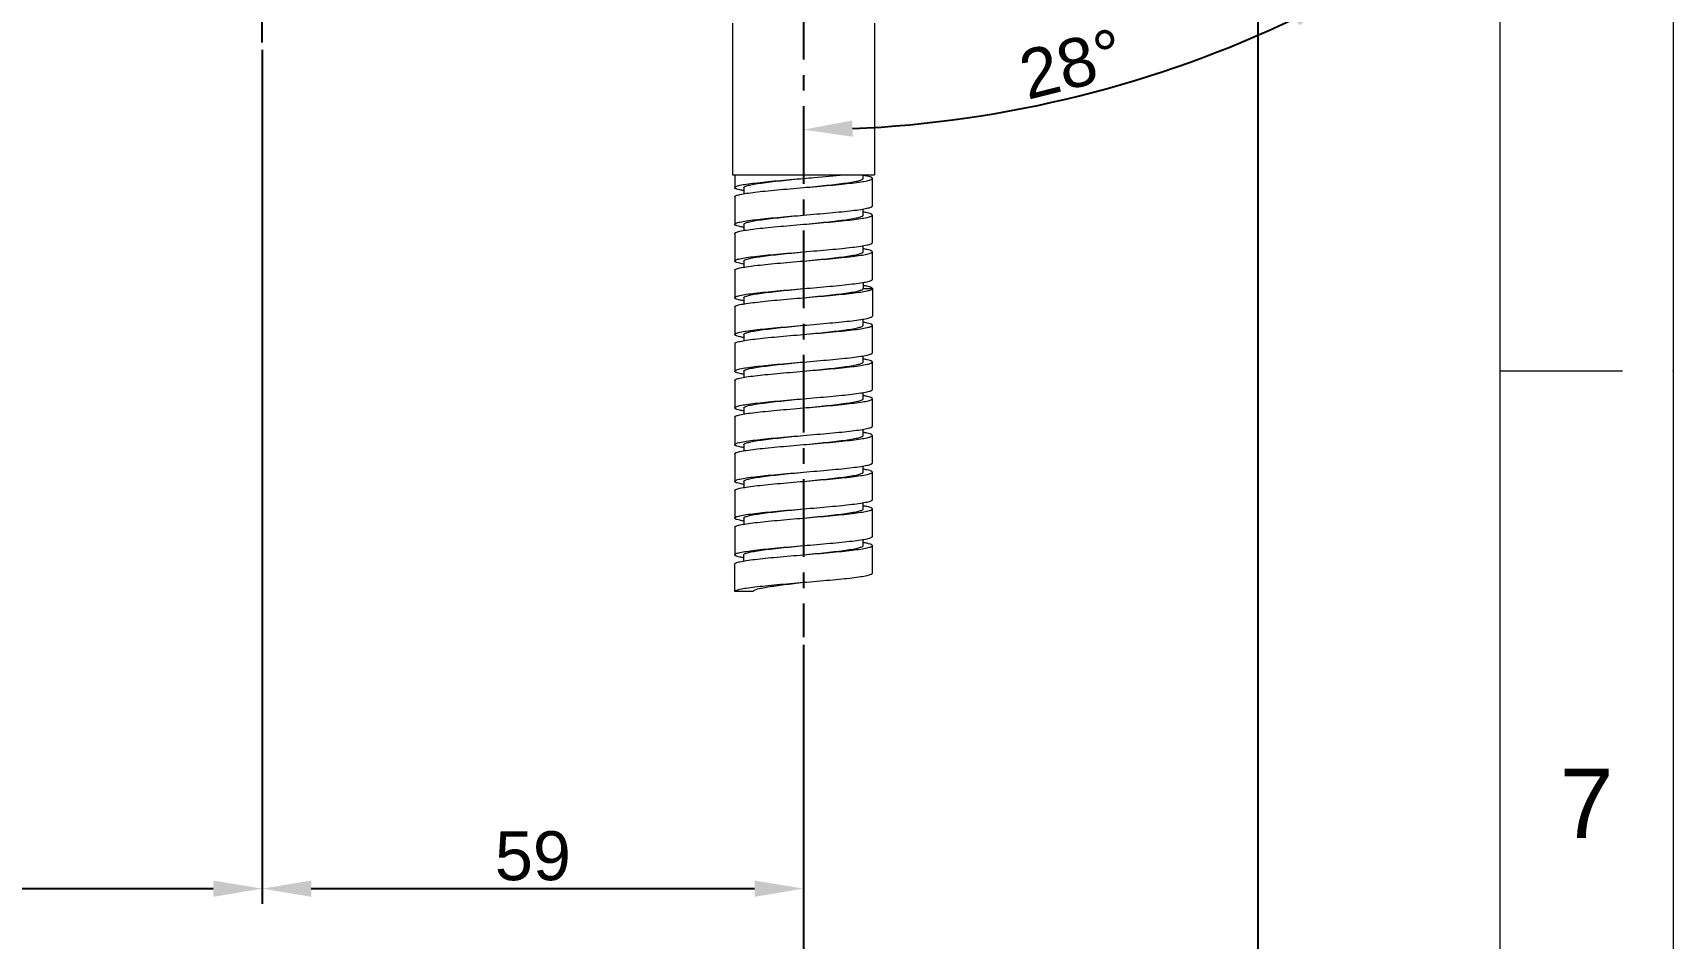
# Model space of a CAD drawing. Header units: millimetres. Extents: x 789 to 1209, y -1278 to -684.
# Drawn here: x 1075.1 to 1209.1, y -1168.6 to -1094.6 of the extents above; entities that cross this region are included whole.
import ezdxf

# ---------------------------------------------------------------- set-up
doc = ezdxf.new("R2010")
doc.units = ezdxf.units.MM
doc.header["$LTSCALE"] = 0.1
doc.linetypes.add('CENTERX2', pattern=[101.6, 63.5, -12.7, 12.7, -12.7])
doc.layers.get('0').update_dxf_attribs({"lineweight": 13})
doc.layers.add('CENTER', color=1, linetype='CENTERX2')
doc.layers.add('DIM', color=3, linetype='Continuous', lineweight=9)
doc.styles.get("Standard").update_dxf_attribs({"font": 'arial.ttf'})
doc.dimstyles.new('ISO-25', dxfattribs={"dimtxt": 2.5, "dimasz": 2.5, "dimexe": 1.25, "dimexo": 0.625, "dimtad": 1, "dimlfac": 1.333333, "dimtxsty": 'Standard', "dimcen": 2.5, "dimadec": 0, "dimazin": 0, "dimtfac": 1, "dimtmove": 0, "dimatfit": 3, "dimfxl": 0, "dimarcsym": 0})

# ---------------------------------------------------------------- blocks, each defined once
blk = doc.blocks.new('*D11')
at = {"layer": 'Defpoints', "color": 0}
for p in [(1093.84, -1095.4), (1041.87, -1155.19), (1093.84, -1164.54)]:
    blk.add_point(p, dxfattribs=at)
at = {"layer": 'DIM', "color": 0, "linetype": 'ByBlock', "lineweight": -2}
for p, q in [((1093.84, -1096.02), (1093.84, -1165.79)), ((1041.87, -1155.82), (1041.87, -1165.79)), ((1045.87, -1164.54), (1089.84, -1164.54))]:
    blk.add_line(p, q, dxfattribs=at)
at = {"layer": 'DIM', "color": 0}
for points in [[(1045.87, -1163.88), (1045.87, -1165.21), (1041.87, -1164.54)], [(1089.84, -1163.88), (1089.84, -1165.21), (1093.84, -1164.54)]]:
    blk.add_solid(points, dxfattribs=at)
at = {"layer": 'DIM', "color": 0, "insert": (1067.85, -1161.51), "char_height": 4, "attachment_point": 5}
blk.add_mtext('69,3', dxfattribs=at)
blk = doc.blocks.new('*D12')
at = {"layer": 'Defpoints', "color": 0}
for p in [(1093.84, -1095.4), (1138.08, -1144), (1138.08, -1164.54)]:
    blk.add_point(p, dxfattribs=at)
at = {"layer": 'DIM', "color": 0, "linetype": 'ByBlock', "lineweight": -2}
for p, q in [((1093.84, -1096.02), (1093.84, -1165.79)), ((1138.08, -1144.62), (1138.08, -1165.79)), ((1097.84, -1164.54), (1134.08, -1164.54))]:
    blk.add_line(p, q, dxfattribs=at)
at = {"layer": 'DIM', "color": 0}
for points in [[(1097.84, -1163.88), (1097.84, -1165.21), (1093.84, -1164.54)], [(1134.08, -1163.88), (1134.08, -1165.21), (1138.08, -1164.54)]]:
    blk.add_solid(points, dxfattribs=at)
at = {"layer": 'DIM', "color": 0, "insert": (1115.96, -1161.88), "char_height": 4, "attachment_point": 5}
blk.add_mtext('59', dxfattribs=at)
blk = doc.blocks.new('*D13')
at = {"layer": 'Defpoints', "color": 0}
for p in [(1175.2, -1079.11), (1041.87, -1155.19), (1175.2, -1188.36)]:
    blk.add_point(p, dxfattribs=at)
at = {"layer": 'DIM', "color": 0, "linetype": 'ByBlock', "lineweight": -2}
for p, q in [((1175.2, -1079.73), (1175.2, -1189.61)), ((1041.87, -1155.82), (1041.87, -1189.61)), ((1045.87, -1188.36), (1171.2, -1188.36))]:
    blk.add_line(p, q, dxfattribs=at)
at = {"layer": 'DIM', "color": 0}
for points in [[(1045.87, -1187.69), (1045.87, -1189.03), (1041.87, -1188.36)], [(1171.2, -1187.69), (1171.2, -1189.03), (1175.2, -1188.36)]]:
    blk.add_solid(points, dxfattribs=at)
at = {"layer": 'DIM', "color": 0, "insert": (1108.54, -1185.33), "char_height": 4, "attachment_point": 5}
blk.add_mtext('177,8', dxfattribs=at)
blk = doc.blocks.new('*D14')
at = {"layer": 'Defpoints', "color": 0}
for p in [(1138.08, -1039.65), (1170.68, -1070.61), (1178.63, -1085.55), (1153.2, -1101.3), (1138.08, -1144)]:
    blk.add_point(p, dxfattribs=at)
at = {"layer": 'DIM', "color": 0, "linetype": 'ByBlock', "lineweight": -2}
blk.add_line((1178.92, -1086.1), (1182.44, -1092.71), dxfattribs=at)
blk.add_arc((1138.08, -1009.33), 93.2, 272.4593, 295.5584, dxfattribs=at)
at = {"layer": 'DIM', "color": 0}
for points in [[(1177.98, -1092.82), (1178.58, -1094.01), (1181.85, -1091.61)], [(1142.09, -1103.11), (1142.06, -1101.78), (1138.08, -1102.53)]]:
    blk.add_solid(points, dxfattribs=at)
at = {"layer": 'DIM', "color": 0, "insert": (1159.99, -1097.17), "char_height": 4, "attachment_point": 5, "rotation": 14.0089}
blk.add_mtext('28°', dxfattribs=at)

msp = doc.modelspace()

# ---------------------------------------------------------------- linework, layer by layer
for p, q in [((1195.008, -1263.637), (1195.008, -697.981)), ((1195.008, -1122.223), (1205.008, -1122.223))]:
    msp.add_line(p, q)
at = {"color": 7, "linetype": 'Continuous'}
for p, q in [((1132.263, -1093.839), (1132.263, -1106.214)), ((1143.888, -1093.839), (1143.888, -1106.214)), ((1132.263, -1106.214), (1143.888, -1106.214)), ((1132.451, -1106.214), (1132.451, -1107.264)), ((1133.201, -1107.264), (1133.201, -1107.766)), ((1138.075, -1106.214), (1138.075, -1106.514)), ((1142.95, -1106.514), (1142.95, -1106.214)), ((1143.7, -1108.764), (1143.7, -1106.514)), ((1132.451, -1108.014), (1132.451, -1110.264)), ((1142.95, -1109.514), (1142.95, -1109.01)), ((1143.7, -1111.764), (1143.7, -1109.514)), ((1132.451, -1111.014), (1132.451, -1113.264)), ((1133.201, -1110.264), (1133.201, -1110.765)), ((1142.95, -1112.514), (1142.95, -1112.01)), ((1143.7, -1114.764), (1143.7, -1112.514)), ((1132.451, -1114.014), (1132.451, -1116.264)), ((1133.201, -1113.264), (1133.201, -1113.766)), ((1142.95, -1115.01), (1142.95, -1115.514)), ((1133.201, -1116.264), (1133.201, -1116.767)), ((1142.95, -1115.514), (1143.7, -1115.514)), ((1143.7, -1115.514), (1143.7, -1117.764)), ((1132.451, -1117.014), (1132.451, -1119.264)), ((1142.95, -1118.514), (1142.95, -1118.011)), ((1133.201, -1119.264), (1133.201, -1119.768)), ((1143.7, -1120.764), (1143.7, -1118.514)), ((1132.451, -1120.014), (1132.451, -1122.264)), ((1142.95, -1121.514), (1142.95, -1121.013)), ((1143.7, -1123.764), (1143.7, -1121.514)), ((1132.451, -1123.014), (1132.451, -1125.264)), ((1133.201, -1122.264), (1133.201, -1122.768)), ((1142.95, -1124.514), (1142.95, -1124.012)), ((1143.7, -1126.764), (1143.7, -1124.514)), ((1132.451, -1126.014), (1132.451, -1128.264)), ((1133.201, -1125.264), (1133.201, -1125.768)), ((1142.95, -1127.514), (1142.95, -1127.011)), ((1133.201, -1128.264), (1133.201, -1128.767)), ((1143.7, -1129.764), (1143.7, -1127.514)), ((1132.451, -1129.014), (1132.451, -1131.264)), ((1142.95, -1130.514), (1142.95, -1130.01)), ((1133.2, -1131.264), (1133.2, -1131.766)), ((1143.7, -1132.764), (1143.7, -1130.514)), ((1132.45, -1132.014), (1132.45, -1134.264)), ((1142.95, -1133.514), (1142.95, -1133.01)), ((1143.7, -1135.764), (1143.7, -1133.514)), ((1132.451, -1135.014), (1132.451, -1137.264)), ((1133.201, -1134.264), (1133.201, -1134.765)), ((1142.95, -1136.514), (1142.95, -1136.01)), ((1143.7, -1138.764), (1143.7, -1136.514)), ((1132.45, -1140.264), (1132.45, -1138.014)), ((1133.2, -1137.767), (1133.2, -1137.264)), ((1133.95, -1140.264), (1132.45, -1140.264)), ((1133.954, -1140.264), (1133.954, -1140.263))]:
    msp.add_line(p, q, dxfattribs=at)
msp.add_lwpolyline([(789.15, -683.839), (1209.15, -683.839), (1209.15, -1277.779), (789.15, -1277.779)], close=True)
for points, knots in [([(1132.45, -1107.264), (1132.45, -1107.246), (1132.473, -1107.217), (1132.514, -1107.191), (1132.586, -1107.156), (1132.709, -1107.117), (1132.988, -1107.048), (1133.457, -1106.97), (1134.149, -1106.88), (1134.99, -1106.789), (1135.951, -1106.698), (1136.992, -1106.606), (1137.71, -1106.545), (1138.075, -1106.514)], [0, 0, 0, 0, 0.0094789, 0.0166997, 0.0259548, 0.0508722, 0.0844501, 0.1769639, 0.3005445, 0.450687, 0.6217275, 0.8071846, 1, 1, 1, 1]), ([(1133.183, -1107.51), (1133.077, -1107.492), (1132.893, -1107.457), (1132.684, -1107.406), (1132.56, -1107.36), (1132.494, -1107.328), (1132.45, -1107.29), (1132.45, -1107.264)], [0, 0, 0, 0, 0.408043, 0.709372, 0.8190726, 0.9022288, 1, 1, 1, 1]), ([(1132.451, -1108.014), (1132.451, -1107.996), (1132.473, -1107.967), (1132.514, -1107.941), (1132.585, -1107.907), (1132.708, -1107.867), (1132.987, -1107.799), (1133.456, -1107.72), (1134.147, -1107.63), (1134.989, -1107.539), (1135.95, -1107.448), (1136.992, -1107.356), (1137.71, -1107.295), (1138.075, -1107.264)], [0, 0, 0, 0, 0.0094759, 0.0166629, 0.0258653, 0.0506857, 0.0842656, 0.1767319, 0.3003091, 0.4504726, 0.6215757, 0.8071071, 1, 1, 1, 1]), ([(1133.201, -1107.264), (1133.201, -1107.247), (1133.229, -1107.204), (1133.305, -1107.163), (1133.423, -1107.117), (1133.584, -1107.072), (1133.788, -1107.026), (1134.14, -1106.96), (1134.671, -1106.88), (1135.4, -1106.789), (1136.233, -1106.698), (1137.136, -1106.606), (1137.758, -1106.545), (1138.075, -1106.514)], [0, 0, 0, 0, 0.0105291, 0.0274744, 0.0526662, 0.0864073, 0.1286028, 0.1789509, 0.3023523, 0.4521519, 0.6227633, 0.8077203, 1, 1, 1, 1]), ([(1138.075, -1106.514), (1138.369, -1106.489), (1139.471, -1106.395), (1140.574, -1106.299), (1141.382, -1106.214)], [0, 0, 0, 0, 0.2659851, 1, 1, 1, 1]), ([(1138.075, -1107.264), (1138.392, -1107.233), (1139.014, -1107.172), (1139.917, -1107.08), (1140.75, -1106.989), (1141.479, -1106.898), (1142.01, -1106.818), (1142.362, -1106.752), (1142.566, -1106.706), (1142.728, -1106.662), (1142.845, -1106.616), (1142.922, -1106.574), (1142.95, -1106.531), (1142.95, -1106.514)], [0, 0, 0, 0, 0.1922212, 0.3771358, 0.5477129, 0.6975003, 0.8209016, 0.8712656, 0.9134799, 0.9472529, 0.9724675, 0.9894518, 1, 1, 1, 1]), ([(1138.075, -1107.264), (1138.441, -1107.233), (1139.159, -1107.172), (1140.201, -1107.08), (1141.161, -1106.989), (1142.003, -1106.898), (1142.694, -1106.808), (1143.163, -1106.729), (1143.443, -1106.661), (1143.565, -1106.621), (1143.637, -1106.587), (1143.677, -1106.561), (1143.7, -1106.532), (1143.7, -1106.514)], [0, 0, 0, 0, 0.1928424, 0.3783151, 0.5493981, 0.6995292, 0.8231311, 0.9156054, 0.9492031, 0.9740885, 0.9833156, 0.9905186, 1, 1, 1, 1]), ([(1143.7, -1106.514), (1143.7, -1106.488), (1143.656, -1106.45), (1143.589, -1106.418), (1143.465, -1106.372), (1143.255, -1106.32), (1143.07, -1106.285), (1142.963, -1106.267)], [0, 0, 0, 0, 0.0976171, 0.1809562, 0.2908357, 0.5920359, 1, 1, 1, 1]), ([(1132.45, -1110.264), (1132.45, -1110.246), (1132.473, -1110.217), (1132.514, -1110.191), (1132.585, -1110.157), (1132.707, -1110.117), (1132.987, -1110.049), (1133.456, -1109.97), (1134.147, -1109.88), (1134.989, -1109.789), (1135.95, -1109.698), (1136.992, -1109.606), (1137.71, -1109.545), (1138.075, -1109.514)], [0, 0, 0, 0, 0.0094757, 0.0166627, 0.025865, 0.0506853, 0.0842652, 0.1767315, 0.3003087, 0.4504722, 0.6215754, 0.807107, 1, 1, 1, 1]), ([(1133.201, -1110.264), (1133.201, -1110.246), (1133.229, -1110.204), (1133.306, -1110.162), (1133.424, -1110.116), (1133.585, -1110.071), (1133.79, -1110.025), (1134.142, -1109.959), (1134.672, -1109.88), (1135.402, -1109.789), (1136.234, -1109.698), (1137.137, -1109.606), (1137.759, -1109.545), (1138.075, -1109.514)], [0, 0, 0, 0, 0.0105607, 0.0275664, 0.0528066, 0.0865906, 0.128814, 0.1791883, 0.3025963, 0.4523724, 0.6229296, 0.807811, 1, 1, 1, 1]), ([(1138.075, -1109.514), (1138.441, -1109.483), (1139.159, -1109.422), (1140.201, -1109.33), (1141.161, -1109.239), (1142.003, -1109.148), (1142.694, -1109.058), (1143.163, -1108.979), (1143.443, -1108.911), (1143.565, -1108.871), (1143.637, -1108.837), (1143.677, -1108.811), (1143.7, -1108.782), (1143.7, -1108.764)], [0, 0, 0, 0, 0.1928426, 0.3783153, 0.5493984, 0.6995296, 0.8231315, 0.9156058, 0.9492035, 0.9740888, 0.9833159, 0.9905188, 1, 1, 1, 1]), ([(1138.075, -1110.264), (1138.392, -1110.233), (1139.014, -1110.172), (1139.917, -1110.08), (1140.75, -1109.989), (1141.479, -1109.898), (1142.01, -1109.818), (1142.362, -1109.752), (1142.566, -1109.706), (1142.728, -1109.662), (1142.845, -1109.616), (1142.922, -1109.574), (1142.95, -1109.532), (1142.95, -1109.514)], [0, 0, 0, 0, 0.19221, 0.3771119, 0.5476796, 0.6974637, 0.820868, 0.8712398, 0.9134557, 0.947232, 0.972454, 0.9894484, 1, 1, 1, 1]), ([(1138.075, -1110.264), (1138.441, -1110.233), (1139.159, -1110.172), (1140.2, -1110.08), (1141.161, -1109.989), (1142.003, -1109.898), (1142.694, -1109.808), (1143.163, -1109.729), (1143.442, -1109.661), (1143.565, -1109.621), (1143.637, -1109.587), (1143.677, -1109.561), (1143.7, -1109.532), (1143.7, -1109.514)], [0, 0, 0, 0, 0.1928128, 0.3783059, 0.549334, 0.6995163, 0.8230592, 0.9156002, 0.9491551, 0.9740386, 0.9832864, 0.9905108, 1, 1, 1, 1]), ([(1143.7, -1109.514), (1143.7, -1109.488), (1143.655, -1109.45), (1143.588, -1109.417), (1143.463, -1109.371), (1143.251, -1109.319), (1143.064, -1109.284), (1142.956, -1109.266)], [0, 0, 0, 0, 0.0975635, 0.1808057, 0.2905381, 0.5917251, 1, 1, 1, 1]), ([(1133.18, -1110.51), (1133.074, -1110.492), (1132.891, -1110.457), (1132.684, -1110.405), (1132.56, -1110.36), (1132.495, -1110.328), (1132.45, -1110.29), (1132.45, -1110.264)], [0, 0, 0, 0, 0.4076125, 0.7083823, 0.8183438, 0.9019134, 1, 1, 1, 1]), ([(1132.451, -1111.014), (1132.451, -1110.996), (1132.474, -1110.967), (1132.515, -1110.941), (1132.586, -1110.906), (1132.709, -1110.867), (1132.988, -1110.798), (1133.457, -1110.72), (1134.149, -1110.63), (1134.991, -1110.539), (1135.951, -1110.448), (1136.992, -1110.356), (1137.71, -1110.295), (1138.075, -1110.264)], [0, 0, 0, 0, 0.0094964, 0.0167114, 0.0259581, 0.0508688, 0.0844651, 0.1769731, 0.3005614, 0.4507004, 0.6217442, 0.8071953, 1, 1, 1, 1]), ([(1132.45, -1113.264), (1132.451, -1113.246), (1132.474, -1113.217), (1132.514, -1113.191), (1132.586, -1113.156), (1132.709, -1113.117), (1132.988, -1113.048), (1133.457, -1112.97), (1134.149, -1112.88), (1134.991, -1112.789), (1135.951, -1112.698), (1136.992, -1112.606), (1137.71, -1112.545), (1138.075, -1112.514)], [0, 0, 0, 0, 0.0094962, 0.0167111, 0.0259578, 0.0508684, 0.0844647, 0.1769727, 0.300561, 0.4507, 0.621744, 0.8071951, 1, 1, 1, 1]), ([(1133.201, -1113.264), (1133.201, -1113.247), (1133.229, -1113.204), (1133.305, -1113.162), (1133.423, -1113.116), (1133.585, -1113.072), (1133.789, -1113.025), (1134.141, -1112.96), (1134.671, -1112.88), (1135.401, -1112.789), (1136.233, -1112.698), (1137.136, -1112.606), (1137.758, -1112.545), (1138.075, -1112.514)], [0, 0, 0, 0, 0.0105403, 0.0275088, 0.0527033, 0.0864657, 0.1286737, 0.1790342, 0.302432, 0.4522245, 0.6228125, 0.8077499, 1, 1, 1, 1]), ([(1138.075, -1112.514), (1138.441, -1112.483), (1139.159, -1112.422), (1140.201, -1112.33), (1141.161, -1112.239), (1142.003, -1112.148), (1142.694, -1112.058), (1143.163, -1111.979), (1143.443, -1111.911), (1143.565, -1111.871), (1143.637, -1111.837), (1143.677, -1111.811), (1143.701, -1111.782), (1143.701, -1111.764)], [0, 0, 0, 0, 0.1928129, 0.3783061, 0.5493343, 0.6995167, 0.8230597, 0.9156006, 0.9491555, 0.9740389, 0.9832867, 0.990511, 1, 1, 1, 1]), ([(1138.075, -1113.264), (1138.393, -1113.233), (1139.015, -1113.172), (1139.918, -1113.08), (1140.75, -1112.989), (1141.48, -1112.898), (1142.011, -1112.818), (1142.362, -1112.752), (1142.567, -1112.706), (1142.728, -1112.661), (1142.846, -1112.615), (1142.922, -1112.574), (1142.95, -1112.531), (1142.95, -1112.514)], [0, 0, 0, 0, 0.1922686, 0.3772137, 0.5478155, 0.6976111, 0.8210132, 0.8713707, 0.9135679, 0.9473149, 0.9725107, 0.9894682, 1, 1, 1, 1]), ([(1138.075, -1113.264), (1138.441, -1113.233), (1139.159, -1113.172), (1140.201, -1113.08), (1141.162, -1112.989), (1142.004, -1112.898), (1142.695, -1112.808), (1143.164, -1112.729), (1143.443, -1112.661), (1143.566, -1112.621), (1143.637, -1112.587), (1143.678, -1112.561), (1143.7, -1112.532), (1143.7, -1112.514)], [0, 0, 0, 0, 0.1928878, 0.3784047, 0.5495101, 0.6996539, 0.8232641, 0.9156967, 0.9492837, 0.9741598, 0.9833632, 0.9905385, 1, 1, 1, 1]), ([(1143.7, -1112.514), (1143.7, -1112.488), (1143.655, -1112.449), (1143.587, -1112.417), (1143.461, -1112.37), (1143.247, -1112.318), (1143.059, -1112.283), (1142.951, -1112.265)], [0, 0, 0, 0, 0.0972306, 0.1806337, 0.2907827, 0.5921994, 1, 1, 1, 1]), ([(1133.181, -1113.51), (1133.075, -1113.492), (1132.892, -1113.457), (1132.683, -1113.405), (1132.56, -1113.36), (1132.494, -1113.327), (1132.45, -1113.289), (1132.45, -1113.264)], [0, 0, 0, 0, 0.4080794, 0.7091149, 0.8189385, 0.90222, 1, 1, 1, 1]), ([(1132.451, -1114.014), (1132.451, -1113.996), (1132.473, -1113.967), (1132.514, -1113.941), (1132.585, -1113.906), (1132.708, -1113.867), (1132.987, -1113.799), (1133.456, -1113.72), (1134.148, -1113.63), (1134.99, -1113.539), (1135.95, -1113.448), (1136.992, -1113.356), (1137.71, -1113.295), (1138.075, -1113.264)], [0, 0, 0, 0, 0.0094609, 0.0166447, 0.0258662, 0.0507589, 0.0843394, 0.1767918, 0.3003906, 0.4505357, 0.6216226, 0.8071311, 1, 1, 1, 1]), ([(1138.075, -1115.514), (1138.441, -1115.483), (1139.159, -1115.422), (1140.201, -1115.33), (1141.162, -1115.239), (1142.004, -1115.148), (1142.695, -1115.058), (1143.164, -1114.979), (1143.443, -1114.911), (1143.566, -1114.871), (1143.637, -1114.837), (1143.678, -1114.811), (1143.7, -1114.782), (1143.7, -1114.764)], [0, 0, 0, 0, 0.1928879, 0.3784049, 0.5495104, 0.6996543, 0.8232646, 0.9156971, 0.9492841, 0.9741601, 0.9833634, 0.9905387, 1, 1, 1, 1]), ([(1143.7, -1115.514), (1143.7, -1115.488), (1143.656, -1115.45), (1143.589, -1115.418), (1143.465, -1115.372), (1143.255, -1115.32), (1143.07, -1115.285), (1142.963, -1115.267)], [0, 0, 0, 0, 0.0977499, 0.1810318, 0.2908764, 0.5919533, 1, 1, 1, 1]), ([(1132.451, -1116.264), (1132.451, -1116.246), (1132.473, -1116.217), (1132.514, -1116.191), (1132.585, -1116.156), (1132.708, -1116.117), (1132.987, -1116.049), (1133.456, -1115.97), (1134.148, -1115.88), (1134.99, -1115.789), (1135.95, -1115.698), (1136.992, -1115.606), (1137.71, -1115.545), (1138.075, -1115.514)], [0, 0, 0, 0, 0.0094607, 0.0166444, 0.0258659, 0.0507585, 0.084339, 0.1767914, 0.3003902, 0.4505353, 0.6216224, 0.807131, 1, 1, 1, 1]), ([(1133.185, -1116.511), (1133.079, -1116.492), (1132.895, -1116.457), (1132.685, -1116.406), (1132.561, -1116.36), (1132.495, -1116.328), (1132.451, -1116.29), (1132.451, -1116.264)], [0, 0, 0, 0, 0.4076225, 0.7089872, 0.8190078, 0.9022989, 1, 1, 1, 1]), ([(1132.451, -1117.014), (1132.451, -1116.996), (1132.474, -1116.967), (1132.514, -1116.941), (1132.586, -1116.906), (1132.708, -1116.867), (1132.988, -1116.799), (1133.457, -1116.72), (1134.148, -1116.63), (1134.99, -1116.539), (1135.95, -1116.448), (1136.992, -1116.356), (1137.71, -1116.295), (1138.075, -1116.264)], [0, 0, 0, 0, 0.0094763, 0.0166675, 0.0258916, 0.0508076, 0.0844142, 0.176864, 0.3004881, 0.4506029, 0.621687, 0.8071515, 1, 1, 1, 1]), ([(1133.201, -1116.264), (1133.201, -1116.246), (1133.229, -1116.204), (1133.306, -1116.162), (1133.423, -1116.116), (1133.585, -1116.071), (1133.789, -1116.025), (1134.141, -1115.959), (1134.672, -1115.88), (1135.401, -1115.789), (1136.234, -1115.698), (1137.136, -1115.606), (1137.758, -1115.545), (1138.075, -1115.514)], [0, 0, 0, 0, 0.0105474, 0.0275418, 0.0527631, 0.0865316, 0.1287443, 0.1791162, 0.3025169, 0.4523021, 0.6228721, 0.8077801, 1, 1, 1, 1]), ([(1138.075, -1116.264), (1138.392, -1116.233), (1139.014, -1116.172), (1139.918, -1116.08), (1140.75, -1115.989), (1141.48, -1115.898), (1142.01, -1115.818), (1142.362, -1115.752), (1142.566, -1115.706), (1142.728, -1115.661), (1142.845, -1115.616), (1142.922, -1115.574), (1142.95, -1115.531), (1142.95, -1115.514)], [0, 0, 0, 0, 0.1922329, 0.377156, 0.5477358, 0.6975312, 0.8209278, 0.87129, 0.9135077, 0.9472691, 0.9724802, 0.9894498, 1, 1, 1, 1]), ([(1138.075, -1116.264), (1138.441, -1116.233), (1139.159, -1116.172), (1140.201, -1116.08), (1141.161, -1115.989), (1142.003, -1115.898), (1142.695, -1115.808), (1143.208, -1115.721), (1143.521, -1115.642), (1143.665, -1115.575), (1143.7, -1115.532), (1143.7, -1115.514)], [0, 0, 0, 0, 0.1928581, 0.3783833, 0.5494601, 0.6996442, 0.8232247, 0.9157341, 0.9741335, 0.9905114, 1, 1, 1, 1]), ([(1138.075, -1118.514), (1138.441, -1118.483), (1139.159, -1118.422), (1140.201, -1118.33), (1141.161, -1118.239), (1142.003, -1118.148), (1142.695, -1118.058), (1143.209, -1117.971), (1143.521, -1117.892), (1143.665, -1117.825), (1143.7, -1117.782), (1143.7, -1117.764)], [0, 0, 0, 0, 0.1928582, 0.3783835, 0.5494605, 0.6996447, 0.8232252, 0.9157346, 0.9741339, 0.9905117, 1, 1, 1, 1]), ([(1132.451, -1119.264), (1132.451, -1119.246), (1132.473, -1119.217), (1132.514, -1119.191), (1132.585, -1119.156), (1132.708, -1119.117), (1132.988, -1119.049), (1133.457, -1118.97), (1134.148, -1118.88), (1134.99, -1118.789), (1135.95, -1118.698), (1136.992, -1118.606), (1137.71, -1118.545), (1138.075, -1118.514)], [0, 0, 0, 0, 0.0094761, 0.0166672, 0.0258913, 0.0508073, 0.0844138, 0.1768636, 0.3004877, 0.4506026, 0.6216868, 0.8071514, 1, 1, 1, 1]), ([(1133.194, -1119.512), (1133.086, -1119.494), (1132.9, -1119.459), (1132.688, -1119.407), (1132.562, -1119.361), (1132.495, -1119.328), (1132.451, -1119.29), (1132.451, -1119.264)], [0, 0, 0, 0, 0.408009, 0.7094131, 0.8194347, 0.9027096, 1, 1, 1, 1]), ([(1132.451, -1120.014), (1132.451, -1119.996), (1132.473, -1119.967), (1132.514, -1119.941), (1132.585, -1119.907), (1132.708, -1119.867), (1132.987, -1119.799), (1133.456, -1119.72), (1134.147, -1119.63), (1134.989, -1119.539), (1135.95, -1119.448), (1136.992, -1119.356), (1137.71, -1119.295), (1138.075, -1119.264)], [0, 0, 0, 0, 0.0094643, 0.0166526, 0.0258634, 0.0507121, 0.084266, 0.1767362, 0.3002964, 0.4504814, 0.6215677, 0.807116, 1, 1, 1, 1]), ([(1133.201, -1119.264), (1133.201, -1119.247), (1133.229, -1119.204), (1133.305, -1119.163), (1133.423, -1119.117), (1133.584, -1119.072), (1133.789, -1119.026), (1134.14, -1118.96), (1134.671, -1118.88), (1135.4, -1118.789), (1136.233, -1118.698), (1137.136, -1118.606), (1137.758, -1118.545), (1138.075, -1118.514)], [0, 0, 0, 0, 0.0105299, 0.0274781, 0.0526661, 0.0864093, 0.1286048, 0.178953, 0.302349, 0.4521512, 0.6227637, 0.8077233, 1, 1, 1, 1]), ([(1138.075, -1119.264), (1138.392, -1119.233), (1139.014, -1119.172), (1139.917, -1119.08), (1140.749, -1118.989), (1141.479, -1118.898), (1142.01, -1118.818), (1142.361, -1118.753), (1142.566, -1118.706), (1142.727, -1118.662), (1142.845, -1118.616), (1142.922, -1118.574), (1142.95, -1118.532), (1142.95, -1118.514)], [0, 0, 0, 0, 0.1922026, 0.3770956, 0.5476606, 0.6974382, 0.8208469, 0.871213, 0.9134357, 0.9472145, 0.9724474, 0.9894432, 1, 1, 1, 1]), ([(1138.075, -1119.264), (1138.441, -1119.233), (1139.159, -1119.172), (1140.2, -1119.08), (1141.16, -1118.989), (1142.002, -1118.898), (1142.694, -1118.808), (1143.163, -1118.729), (1143.442, -1118.661), (1143.565, -1118.622), (1143.637, -1118.587), (1143.677, -1118.561), (1143.7, -1118.532), (1143.7, -1118.514)], [0, 0, 0, 0, 0.1928253, 0.3782841, 0.5493446, 0.6994709, 0.8230787, 0.9155523, 0.9491478, 0.9740807, 0.9833245, 0.9905245, 1, 1, 1, 1]), ([(1143.7, -1118.514), (1143.7, -1118.488), (1143.656, -1118.45), (1143.591, -1118.418), (1143.467, -1118.372), (1143.258, -1118.321), (1143.074, -1118.286), (1142.969, -1118.268)], [0, 0, 0, 0, 0.0976649, 0.1808498, 0.2907588, 0.5921153, 1, 1, 1, 1]), ([(1132.45, -1122.264), (1132.45, -1122.246), (1132.473, -1122.217), (1132.514, -1122.191), (1132.585, -1122.157), (1132.707, -1122.117), (1132.987, -1122.049), (1133.456, -1121.97), (1134.147, -1121.88), (1134.989, -1121.789), (1135.95, -1121.698), (1136.992, -1121.606), (1137.71, -1121.545), (1138.075, -1121.514)], [0, 0, 0, 0, 0.0094641, 0.0166523, 0.0258631, 0.0507118, 0.0842656, 0.1767358, 0.300296, 0.450481, 0.6215675, 0.8071158, 1, 1, 1, 1]), ([(1133.201, -1122.264), (1133.201, -1122.246), (1133.229, -1122.204), (1133.306, -1122.162), (1133.424, -1122.116), (1133.586, -1122.071), (1133.79, -1122.025), (1134.142, -1121.959), (1134.672, -1121.88), (1135.402, -1121.789), (1136.234, -1121.698), (1137.137, -1121.606), (1137.759, -1121.545), (1138.075, -1121.514)], [0, 0, 0, 0, 0.0105619, 0.0275642, 0.0528096, 0.0865952, 0.1288236, 0.1791947, 0.3026074, 0.452378, 0.6229312, 0.8078102, 1, 1, 1, 1]), ([(1138.075, -1121.514), (1138.441, -1121.483), (1139.159, -1121.422), (1140.2, -1121.33), (1141.161, -1121.239), (1142.003, -1121.148), (1142.694, -1121.058), (1143.163, -1120.979), (1143.442, -1120.911), (1143.565, -1120.872), (1143.637, -1120.837), (1143.677, -1120.811), (1143.7, -1120.782), (1143.7, -1120.764)], [0, 0, 0, 0, 0.1928254, 0.3782843, 0.5493449, 0.6994713, 0.8230791, 0.9155527, 0.9491481, 0.974081, 0.9833247, 0.9905247, 1, 1, 1, 1]), ([(1138.075, -1122.264), (1138.393, -1122.233), (1139.015, -1122.172), (1139.918, -1122.08), (1140.75, -1121.989), (1141.48, -1121.898), (1142.01, -1121.818), (1142.362, -1121.752), (1142.566, -1121.706), (1142.728, -1121.661), (1142.846, -1121.615), (1142.922, -1121.574), (1142.95, -1121.531), (1142.95, -1121.514)], [0, 0, 0, 0, 0.1922543, 0.3771907, 0.5477826, 0.697576, 0.8209791, 0.8713382, 0.9135412, 0.9472996, 0.9724965, 0.9894627, 1, 1, 1, 1]), ([(1138.075, -1122.264), (1138.441, -1122.233), (1139.159, -1122.172), (1140.201, -1122.08), (1141.161, -1121.989), (1142.003, -1121.898), (1142.695, -1121.808), (1143.164, -1121.729), (1143.443, -1121.661), (1143.566, -1121.621), (1143.637, -1121.587), (1143.677, -1121.561), (1143.7, -1121.532), (1143.7, -1121.514)], [0, 0, 0, 0, 0.1928668, 0.378378, 0.5494542, 0.699619, 0.8231914, 0.9156826, 0.9492621, 0.9740974, 0.983312, 0.9905113, 1, 1, 1, 1]), ([(1143.7, -1121.514), (1143.7, -1121.488), (1143.656, -1121.45), (1143.59, -1121.418), (1143.467, -1121.372), (1143.26, -1121.321), (1143.077, -1121.286), (1142.971, -1121.268)], [0, 0, 0, 0, 0.0980734, 0.1816145, 0.291513, 0.5921714, 1, 1, 1, 1]), ([(1133.197, -1122.513), (1133.089, -1122.494), (1132.902, -1122.459), (1132.689, -1122.407), (1132.563, -1122.361), (1132.496, -1122.329), (1132.451, -1122.29), (1132.45, -1122.264)], [0, 0, 0, 0, 0.4078406, 0.7090492, 0.8190484, 0.9024748, 1, 1, 1, 1]), ([(1132.451, -1123.014), (1132.451, -1122.996), (1132.474, -1122.967), (1132.515, -1122.941), (1132.586, -1122.906), (1132.709, -1122.867), (1132.988, -1122.798), (1133.458, -1122.72), (1134.149, -1122.63), (1134.991, -1122.539), (1135.951, -1122.448), (1136.992, -1122.356), (1137.71, -1122.295), (1138.075, -1122.264)], [0, 0, 0, 0, 0.0094941, 0.0167228, 0.0259777, 0.0508862, 0.0844645, 0.1769986, 0.3005701, 0.450716, 0.6217458, 0.8072, 1, 1, 1, 1]), ([(1132.45, -1125.264), (1132.45, -1125.246), (1132.474, -1125.217), (1132.514, -1125.191), (1132.586, -1125.156), (1132.709, -1125.117), (1132.988, -1125.048), (1133.457, -1124.97), (1134.149, -1124.88), (1134.991, -1124.789), (1135.951, -1124.698), (1136.992, -1124.606), (1137.71, -1124.545), (1138.075, -1124.514)], [0, 0, 0, 0, 0.0094938, 0.0167225, 0.0259774, 0.0508858, 0.0844641, 0.1769982, 0.3005697, 0.4507157, 0.6217456, 0.8071999, 1, 1, 1, 1]), ([(1133.201, -1125.264), (1133.201, -1125.247), (1133.229, -1125.204), (1133.305, -1125.163), (1133.423, -1125.116), (1133.584, -1125.072), (1133.789, -1125.026), (1134.14, -1124.96), (1134.671, -1124.88), (1135.401, -1124.789), (1136.233, -1124.698), (1137.136, -1124.606), (1137.758, -1124.545), (1138.075, -1124.514)], [0, 0, 0, 0, 0.0105336, 0.0274898, 0.0526784, 0.0864239, 0.1286259, 0.1789818, 0.3023761, 0.452179, 0.622779, 0.8077323, 1, 1, 1, 1]), ([(1138.075, -1124.514), (1138.441, -1124.483), (1139.159, -1124.422), (1140.201, -1124.33), (1141.161, -1124.239), (1142.003, -1124.148), (1142.695, -1124.058), (1143.164, -1123.979), (1143.443, -1123.911), (1143.566, -1123.871), (1143.637, -1123.837), (1143.678, -1123.811), (1143.701, -1123.782), (1143.701, -1123.764)], [0, 0, 0, 0, 0.1928669, 0.3783783, 0.5494545, 0.6996194, 0.8231918, 0.915683, 0.9492624, 0.9740977, 0.9833122, 0.9905115, 1, 1, 1, 1]), ([(1138.075, -1125.264), (1138.441, -1125.233), (1139.159, -1125.172), (1140.201, -1125.08), (1141.161, -1124.989), (1142.003, -1124.898), (1142.694, -1124.808), (1143.163, -1124.729), (1143.443, -1124.661), (1143.565, -1124.621), (1143.637, -1124.587), (1143.677, -1124.561), (1143.7, -1124.532), (1143.7, -1124.514)], [0, 0, 0, 0, 0.1928559, 0.3783529, 0.5494374, 0.6995855, 0.8231746, 0.9156477, 0.9492327, 0.974105, 0.9833307, 0.9905283, 1, 1, 1, 1]), ([(1138.075, -1125.264), (1138.393, -1125.233), (1139.015, -1125.172), (1139.918, -1125.08), (1140.75, -1124.989), (1141.48, -1124.898), (1142.01, -1124.818), (1142.362, -1124.752), (1142.566, -1124.706), (1142.728, -1124.661), (1142.846, -1124.615), (1142.922, -1124.574), (1142.95, -1124.531), (1142.95, -1124.514)], [0, 0, 0, 0, 0.1922425, 0.3771696, 0.5477589, 0.6975505, 0.8209499, 0.8713156, 0.9135163, 0.9472753, 0.9724841, 0.989462, 1, 1, 1, 1]), ([(1143.7, -1124.514), (1143.7, -1124.488), (1143.656, -1124.45), (1143.59, -1124.418), (1143.467, -1124.372), (1143.259, -1124.321), (1143.076, -1124.286), (1142.97, -1124.268)], [0, 0, 0, 0, 0.0979175, 0.1812712, 0.2911369, 0.5922764, 1, 1, 1, 1]), ([(1133.192, -1125.512), (1133.084, -1125.493), (1132.898, -1125.458), (1132.687, -1125.407), (1132.562, -1125.36), (1132.495, -1125.328), (1132.45, -1125.29), (1132.45, -1125.264)], [0, 0, 0, 0, 0.4083473, 0.7096081, 0.8192989, 0.9024742, 1, 1, 1, 1]), ([(1132.451, -1126.014), (1132.451, -1125.996), (1132.473, -1125.967), (1132.514, -1125.941), (1132.585, -1125.907), (1132.708, -1125.867), (1132.987, -1125.799), (1133.456, -1125.72), (1134.147, -1125.63), (1134.989, -1125.539), (1135.95, -1125.448), (1136.992, -1125.356), (1137.71, -1125.295), (1138.075, -1125.264)], [0, 0, 0, 0, 0.0094742, 0.0166558, 0.0258546, 0.0506936, 0.0842933, 0.1767367, 0.3003405, 0.4504798, 0.6215935, 0.8071068, 1, 1, 1, 1]), ([(1138.075, -1127.514), (1138.441, -1127.483), (1139.159, -1127.422), (1140.201, -1127.33), (1141.161, -1127.239), (1142.003, -1127.148), (1142.694, -1127.058), (1143.164, -1126.979), (1143.443, -1126.911), (1143.566, -1126.871), (1143.637, -1126.837), (1143.678, -1126.811), (1143.7, -1126.782), (1143.7, -1126.764)], [0, 0, 0, 0, 0.192856, 0.3783531, 0.5494378, 0.6995859, 0.823175, 0.9156481, 0.949233, 0.9741054, 0.9833309, 0.9905285, 1, 1, 1, 1]), ([(1143.7, -1127.514), (1143.7, -1127.488), (1143.656, -1127.45), (1143.59, -1127.418), (1143.466, -1127.372), (1143.257, -1127.321), (1143.073, -1127.286), (1142.967, -1127.267)], [0, 0, 0, 0, 0.0978264, 0.1813902, 0.2914302, 0.5923704, 1, 1, 1, 1]), ([(1132.45, -1128.264), (1132.45, -1128.246), (1132.473, -1128.217), (1132.514, -1128.191), (1132.585, -1128.157), (1132.708, -1128.117), (1132.987, -1128.049), (1133.456, -1127.97), (1134.147, -1127.88), (1134.989, -1127.789), (1135.95, -1127.698), (1136.992, -1127.606), (1137.71, -1127.545), (1138.075, -1127.514)], [0, 0, 0, 0, 0.009474, 0.0166556, 0.0258542, 0.0506933, 0.0842929, 0.1767363, 0.3003401, 0.4504795, 0.6215933, 0.8071067, 1, 1, 1, 1]), ([(1133.184, -1128.51), (1133.078, -1128.492), (1132.894, -1128.457), (1132.685, -1128.406), (1132.561, -1128.36), (1132.495, -1128.328), (1132.45, -1128.29), (1132.45, -1128.264)], [0, 0, 0, 0, 0.4076359, 0.7085813, 0.8186242, 0.9021871, 1, 1, 1, 1]), ([(1132.451, -1129.014), (1132.451, -1128.996), (1132.473, -1128.967), (1132.514, -1128.941), (1132.585, -1128.906), (1132.708, -1128.867), (1132.987, -1128.799), (1133.457, -1128.72), (1134.148, -1128.63), (1134.99, -1128.539), (1135.95, -1128.448), (1136.992, -1128.356), (1137.71, -1128.295), (1138.075, -1128.264)], [0, 0, 0, 0, 0.0094717, 0.0166692, 0.0258944, 0.0507662, 0.0843512, 0.1768237, 0.3004141, 0.4505638, 0.6216493, 0.8071455, 1, 1, 1, 1]), ([(1133.201, -1128.264), (1133.201, -1128.247), (1133.229, -1128.204), (1133.305, -1128.162), (1133.423, -1128.116), (1133.585, -1128.072), (1133.789, -1128.025), (1134.141, -1127.96), (1134.671, -1127.88), (1135.401, -1127.789), (1136.233, -1127.698), (1137.136, -1127.606), (1137.758, -1127.545), (1138.075, -1127.514)], [0, 0, 0, 0, 0.0105383, 0.0275158, 0.0527238, 0.0864827, 0.1286835, 0.179049, 0.302449, 0.4522431, 0.6228333, 0.80776, 1, 1, 1, 1]), ([(1138.075, -1128.264), (1138.441, -1128.233), (1139.159, -1128.172), (1140.201, -1128.08), (1141.162, -1127.989), (1142.004, -1127.898), (1142.695, -1127.808), (1143.164, -1127.729), (1143.443, -1127.661), (1143.566, -1127.621), (1143.637, -1127.587), (1143.677, -1127.561), (1143.7, -1127.532), (1143.7, -1127.514)], [0, 0, 0, 0, 0.1928924, 0.3784072, 0.5495221, 0.6996617, 0.8232643, 0.9157072, 0.9493061, 0.9741445, 0.9833435, 0.9905256, 1, 1, 1, 1]), ([(1138.075, -1128.264), (1138.393, -1128.233), (1139.015, -1128.172), (1139.918, -1128.08), (1140.75, -1127.989), (1141.48, -1127.898), (1142.011, -1127.818), (1142.362, -1127.752), (1142.567, -1127.706), (1142.728, -1127.661), (1142.846, -1127.615), (1142.922, -1127.574), (1142.95, -1127.531), (1142.95, -1127.514)], [0, 0, 0, 0, 0.1922664, 0.37722, 0.547822, 0.6976249, 0.8210194, 0.8713747, 0.9135755, 0.9473207, 0.9725108, 0.9894669, 1, 1, 1, 1]), ([(1138.075, -1130.514), (1138.441, -1130.483), (1139.159, -1130.422), (1140.201, -1130.33), (1141.162, -1130.239), (1142.004, -1130.148), (1142.695, -1130.058), (1143.164, -1129.979), (1143.443, -1129.911), (1143.566, -1129.871), (1143.637, -1129.837), (1143.678, -1129.811), (1143.7, -1129.782), (1143.7, -1129.764)], [0, 0, 0, 0, 0.1928925, 0.3784074, 0.5495224, 0.6996621, 0.8232648, 0.9157076, 0.9493065, 0.9741448, 0.9833438, 0.9905258, 1, 1, 1, 1]), ([(1132.45, -1131.264), (1132.45, -1131.246), (1132.473, -1131.217), (1132.514, -1131.191), (1132.585, -1131.156), (1132.708, -1131.117), (1132.987, -1131.049), (1133.456, -1130.97), (1134.148, -1130.88), (1134.99, -1130.789), (1135.95, -1130.698), (1136.992, -1130.606), (1137.71, -1130.545), (1138.075, -1130.514)], [0, 0, 0, 0, 0.0094715, 0.0166689, 0.0258941, 0.0507658, 0.0843508, 0.1768233, 0.3004138, 0.4505635, 0.6216491, 0.8071454, 1, 1, 1, 1]), ([(1133.181, -1131.51), (1133.075, -1131.492), (1132.892, -1131.457), (1132.684, -1131.406), (1132.56, -1131.36), (1132.494, -1131.328), (1132.451, -1131.29), (1132.45, -1131.264)], [0, 0, 0, 0, 0.4077269, 0.7088642, 0.8187298, 0.902085, 1, 1, 1, 1]), ([(1132.451, -1132.014), (1132.451, -1131.996), (1132.474, -1131.967), (1132.514, -1131.941), (1132.585, -1131.907), (1132.708, -1131.867), (1132.987, -1131.799), (1133.456, -1131.72), (1134.148, -1131.63), (1134.99, -1131.539), (1135.95, -1131.448), (1136.992, -1131.356), (1137.71, -1131.295), (1138.075, -1131.264)], [0, 0, 0, 0, 0.0094885, 0.0166876, 0.0259022, 0.0507382, 0.0843181, 0.176809, 0.3003804, 0.4505428, 0.6216187, 0.8071318, 1, 1, 1, 1]), ([(1133.201, -1131.264), (1133.201, -1131.247), (1133.229, -1131.204), (1133.305, -1131.162), (1133.423, -1131.116), (1133.585, -1131.072), (1133.789, -1131.025), (1134.141, -1130.96), (1134.671, -1130.88), (1135.401, -1130.789), (1136.233, -1130.698), (1137.136, -1130.606), (1137.758, -1130.545), (1138.075, -1130.514)], [0, 0, 0, 0, 0.0105373, 0.0275042, 0.052702, 0.0864604, 0.1286633, 0.1790223, 0.3024233, 0.4522146, 0.6228059, 0.8077444, 1, 1, 1, 1]), ([(1138.075, -1131.264), (1138.441, -1131.233), (1139.159, -1131.172), (1140.2, -1131.08), (1141.16, -1130.989), (1142.002, -1130.898), (1142.693, -1130.808), (1143.163, -1130.729), (1143.442, -1130.661), (1143.565, -1130.622), (1143.636, -1130.587), (1143.677, -1130.561), (1143.7, -1130.532), (1143.7, -1130.514)], [0, 0, 0, 0, 0.1927987, 0.3782512, 0.549281, 0.6994296, 0.8230021, 0.9155362, 0.9491141, 0.9740227, 0.9832778, 0.9905065, 1, 1, 1, 1]), ([(1138.075, -1131.264), (1138.392, -1131.233), (1139.014, -1131.172), (1139.917, -1131.08), (1140.749, -1130.989), (1141.479, -1130.898), (1142.009, -1130.818), (1142.361, -1130.753), (1142.566, -1130.707), (1142.727, -1130.662), (1142.845, -1130.616), (1142.922, -1130.574), (1142.95, -1130.532), (1142.95, -1130.514)], [0, 0, 0, 0, 0.1921884, 0.3770657, 0.5476185, 0.6973923, 0.8208061, 0.8711775, 0.9134061, 0.9471912, 0.9724359, 0.9894383, 1, 1, 1, 1]), ([(1143.7, -1130.514), (1143.7, -1130.488), (1143.656, -1130.45), (1143.589, -1130.418), (1143.464, -1130.371), (1143.253, -1130.32), (1143.067, -1130.284), (1142.96, -1130.266)], [0, 0, 0, 0, 0.0975409, 0.1807135, 0.2904001, 0.5916605, 1, 1, 1, 1]), ([(1138.075, -1133.514), (1138.441, -1133.483), (1139.159, -1133.422), (1140.2, -1133.33), (1141.16, -1133.239), (1142.002, -1133.148), (1142.694, -1133.058), (1143.163, -1132.979), (1143.442, -1132.911), (1143.565, -1132.872), (1143.637, -1132.837), (1143.677, -1132.811), (1143.7, -1132.782), (1143.7, -1132.764)], [0, 0, 0, 0, 0.1927988, 0.3782514, 0.5492813, 0.69943, 0.8230025, 0.9155366, 0.9491144, 0.974023, 0.9832781, 0.9905067, 1, 1, 1, 1]), ([(1132.45, -1134.264), (1132.45, -1134.246), (1132.473, -1134.217), (1132.514, -1134.191), (1132.585, -1134.157), (1132.708, -1134.117), (1132.987, -1134.049), (1133.456, -1133.97), (1134.147, -1133.88), (1134.989, -1133.789), (1135.95, -1133.698), (1136.992, -1133.606), (1137.71, -1133.545), (1138.075, -1133.514)], [0, 0, 0, 0, 0.0094883, 0.0166873, 0.0259019, 0.0507378, 0.0843177, 0.1768086, 0.30038, 0.4505425, 0.6216185, 0.8071317, 1, 1, 1, 1]), ([(1133.201, -1134.264), (1133.201, -1134.246), (1133.229, -1134.204), (1133.306, -1134.162), (1133.424, -1134.116), (1133.585, -1134.071), (1133.79, -1134.025), (1134.142, -1133.959), (1134.672, -1133.88), (1135.402, -1133.789), (1136.234, -1133.698), (1137.137, -1133.606), (1137.758, -1133.545), (1138.075, -1133.514)], [0, 0, 0, 0, 0.0105567, 0.0275512, 0.0527848, 0.0865647, 0.1287877, 0.1791531, 0.3025633, 0.4523396, 0.6229039, 0.8077953, 1, 1, 1, 1]), ([(1138.075, -1134.264), (1138.441, -1134.233), (1139.159, -1134.172), (1140.201, -1134.08), (1141.162, -1133.988), (1142.004, -1133.898), (1142.695, -1133.807), (1143.164, -1133.729), (1143.443, -1133.661), (1143.566, -1133.621), (1143.637, -1133.587), (1143.678, -1133.561), (1143.7, -1133.532), (1143.7, -1133.514)], [0, 0, 0, 0, 0.1928858, 0.3784345, 0.54952, 0.6997029, 0.8232625, 0.9157319, 0.9492869, 0.9741366, 0.9833475, 0.9905357, 1, 1, 1, 1]), ([(1138.075, -1134.264), (1138.393, -1134.233), (1139.015, -1134.172), (1139.918, -1134.08), (1140.75, -1133.989), (1141.48, -1133.898), (1142.011, -1133.818), (1142.363, -1133.752), (1142.567, -1133.706), (1142.728, -1133.661), (1142.846, -1133.615), (1142.922, -1133.574), (1142.95, -1133.531), (1142.95, -1133.514)], [0, 0, 0, 0, 0.1922791, 0.3772391, 0.5478505, 0.6976505, 0.8210457, 0.8713932, 0.9135888, 0.9473335, 0.9725222, 0.9894703, 1, 1, 1, 1]), ([(1143.7, -1133.514), (1143.7, -1133.488), (1143.655, -1133.449), (1143.588, -1133.417), (1143.462, -1133.371), (1143.249, -1133.319), (1143.062, -1133.284), (1142.954, -1133.265)], [0, 0, 0, 0, 0.0975537, 0.1809851, 0.2909844, 0.5921773, 1, 1, 1, 1]), ([(1133.18, -1134.51), (1133.075, -1134.492), (1132.891, -1134.457), (1132.684, -1134.405), (1132.56, -1134.36), (1132.494, -1134.328), (1132.45, -1134.29), (1132.45, -1134.264)], [0, 0, 0, 0, 0.4078343, 0.7085045, 0.8184075, 0.9019477, 1, 1, 1, 1]), ([(1132.451, -1135.014), (1132.451, -1134.996), (1132.474, -1134.967), (1132.514, -1134.941), (1132.586, -1134.906), (1132.709, -1134.867), (1132.988, -1134.798), (1133.457, -1134.72), (1134.149, -1134.63), (1134.99, -1134.539), (1135.95, -1134.448), (1136.992, -1134.356), (1137.71, -1134.295), (1138.075, -1134.264)], [0, 0, 0, 0, 0.009475, 0.0166752, 0.0259196, 0.0508528, 0.0844482, 0.1769232, 0.3005316, 0.4506579, 0.6217167, 0.8071744, 1, 1, 1, 1]), ([(1132.451, -1137.264), (1132.451, -1137.246), (1132.473, -1137.217), (1132.514, -1137.191), (1132.586, -1137.156), (1132.708, -1137.117), (1132.988, -1137.048), (1133.457, -1136.97), (1134.148, -1136.88), (1134.99, -1136.789), (1135.95, -1136.698), (1136.992, -1136.606), (1137.71, -1136.545), (1138.075, -1136.514)], [0, 0, 0, 0, 0.0094748, 0.016675, 0.0259193, 0.0508525, 0.0844478, 0.1769228, 0.3005312, 0.4506576, 0.6217165, 0.8071743, 1, 1, 1, 1]), ([(1133.201, -1137.264), (1133.201, -1137.246), (1133.229, -1137.204), (1133.306, -1137.162), (1133.423, -1137.116), (1133.585, -1137.071), (1133.789, -1137.025), (1134.141, -1136.959), (1134.671, -1136.88), (1135.401, -1136.789), (1136.233, -1136.698), (1137.136, -1136.606), (1137.758, -1136.545), (1138.075, -1136.514)], [0, 0, 0, 0, 0.0105504, 0.0275197, 0.0527294, 0.08649, 0.1287084, 0.1790715, 0.3024682, 0.4522659, 0.6228466, 0.8077696, 1, 1, 1, 1]), ([(1138.075, -1136.514), (1138.441, -1136.483), (1139.159, -1136.422), (1140.201, -1136.33), (1141.162, -1136.238), (1142.004, -1136.148), (1142.695, -1136.057), (1143.164, -1135.979), (1143.443, -1135.911), (1143.566, -1135.871), (1143.637, -1135.837), (1143.678, -1135.811), (1143.701, -1135.782), (1143.7, -1135.764)], [0, 0, 0, 0, 0.1928859, 0.3784347, 0.5495203, 0.6997033, 0.8232629, 0.9157323, 0.9492873, 0.9741369, 0.9833477, 0.9905359, 1, 1, 1, 1]), ([(1138.075, -1137.264), (1138.441, -1137.233), (1139.159, -1137.172), (1140.201, -1137.08), (1141.161, -1136.989), (1142.003, -1136.898), (1142.694, -1136.808), (1143.163, -1136.729), (1143.442, -1136.661), (1143.565, -1136.622), (1143.637, -1136.587), (1143.677, -1136.561), (1143.7, -1136.532), (1143.7, -1136.514)], [0, 0, 0, 0, 0.192848, 0.3783136, 0.5493993, 0.6995142, 0.8231375, 0.9155863, 0.9491927, 0.9741078, 0.9833316, 0.9905232, 1, 1, 1, 1]), ([(1138.075, -1137.264), (1138.392, -1137.233), (1139.014, -1137.172), (1139.917, -1137.08), (1140.75, -1136.989), (1141.479, -1136.898), (1142.01, -1136.818), (1142.362, -1136.752), (1142.566, -1136.706), (1142.728, -1136.662), (1142.845, -1136.616), (1142.922, -1136.574), (1142.95, -1136.531), (1142.95, -1136.514)], [0, 0, 0, 0, 0.1922181, 0.3771271, 0.5476983, 0.6974841, 0.8208843, 0.8712566, 0.9134681, 0.9472356, 0.9724575, 0.9894531, 1, 1, 1, 1]), ([(1143.7, -1136.514), (1143.7, -1136.488), (1143.656, -1136.45), (1143.589, -1136.417), (1143.463, -1136.371), (1143.251, -1136.319), (1143.064, -1136.284), (1142.957, -1136.266)], [0, 0, 0, 0, 0.0972877, 0.1805661, 0.2905882, 0.5919902, 1, 1, 1, 1]), ([(1132.451, -1138.014), (1132.451, -1137.996), (1132.486, -1137.952), (1132.63, -1137.886), (1132.942, -1137.807), (1133.456, -1137.72), (1134.148, -1137.63), (1134.99, -1137.539), (1135.95, -1137.448), (1136.992, -1137.356), (1137.71, -1137.295), (1138.075, -1137.264)], [0, 0, 0, 0, 0.0094885, 0.0258661, 0.0842636, 0.1767741, 0.3003551, 0.450541, 0.6216188, 0.8071435, 1, 1, 1, 1]), ([(1133.182, -1137.51), (1133.076, -1137.492), (1132.892, -1137.457), (1132.684, -1137.406), (1132.56, -1137.36), (1132.494, -1137.328), (1132.451, -1137.289), (1132.451, -1137.264)], [0, 0, 0, 0, 0.4078851, 0.7092425, 0.819148, 0.9023299, 1, 1, 1, 1]), ([(1138.075, -1139.514), (1138.441, -1139.483), (1139.159, -1139.422), (1140.201, -1139.33), (1141.161, -1139.239), (1142.003, -1139.148), (1142.694, -1139.058), (1143.163, -1138.979), (1143.443, -1138.911), (1143.565, -1138.872), (1143.637, -1138.837), (1143.677, -1138.811), (1143.7, -1138.782), (1143.7, -1138.764)], [0, 0, 0, 0, 0.1928482, 0.3783138, 0.5493996, 0.6995145, 0.8231379, 0.9155867, 0.9491931, 0.9741081, 0.9833319, 0.9905234, 1, 1, 1, 1]), ([(1132.45, -1140.264), (1132.451, -1140.246), (1132.486, -1140.202), (1132.63, -1140.136), (1132.942, -1140.057), (1133.456, -1139.97), (1134.148, -1139.88), (1134.99, -1139.789), (1135.95, -1139.698), (1136.992, -1139.606), (1137.71, -1139.545), (1138.075, -1139.514)], [0, 0, 0, 0, 0.0094882, 0.0258657, 0.0842631, 0.1767736, 0.3003547, 0.4505407, 0.6216185, 0.8071434, 1, 1, 1, 1]), ([(1133.954, -1140.263), (1133.954, -1140.222), (1134.03, -1140.165), (1134.14, -1140.117), (1134.28, -1140.07), (1134.453, -1140.025), (1134.752, -1139.959), (1135.2, -1139.88), (1135.816, -1139.789), (1136.786, -1139.663), (1137.55, -1139.575), (1138.075, -1139.514)], [0, 0, 0, 0, 0.0288199, 0.0546444, 0.0889989, 0.1317831, 0.1825457, 0.3057784, 0.4546384, 0.6245631, 1, 1, 1, 1])]:
    msp.add_open_spline(points, degree=3, knots=knots, dxfattribs=at)
msp.add_point((1209.15, -1122.223))
at = {"layer": 'CENTER'}
for p, q in [((1093.836, -1095.398), (1093.836, -1010.62)), ((1138.075, -1039.654), (1138.075, -1143.996)), ((1138.075, -1164.543), (1138.075, -1197.309))]:
    msp.add_line(p, q, dxfattribs=at)

# ---------------------------------------------------------------- texts
at = {"insert": (1202.079, -1157.577), "char_height": 5.657, "attachment_point": 5}
msp.add_mtext_dynamic_manual_height_columns('7', width=50, gutter_width=12.5, heights=[0], dxfattribs=at)

# ---------------------------------------------------------------- dimensions: what is measured, and where the dimension line sits
at = {"layer": 'DIM'}
dim = msp.add_angular_dim_2l(base=(1153.2, -1101.296), line1=((1178.631, -1085.549), (1170.682, -1070.611)), line2=((1138.075, -1039.654), (1138.075, -1143.996)), dimstyle='ISO-25', override={"dimtxt": 4, "dimasz": 4, "dimdec": 1, "dimlfac": 1.333333, "dimtdec": 1, "dimfxl": 1.25, "dimarcsym": 1}, dxfattribs=at)
dim.commit()
dim.dimension.update_dxf_attribs({"geometry": '*D14', "text_midpoint": (1159.99, -1097.171)})
for base, p1, p2, picture, middle in [((1175.202, -1188.361), (1041.868, -1155.19), (1175.202, -1079.106), '*D13', (1108.535, -1185.332)), ((1093.836, -1164.543), (1041.868, -1155.19), (1093.836, -1095.398), '*D11', (1067.852, -1161.514)), ((1138.075, -1164.543), (1093.836, -1095.398), (1138.075, -1143.996), '*D12', (1115.955, -1161.876))]:
    dim = msp.add_linear_dim(base=base, p1=p1, p2=p2, dimstyle='ISO-25', override={"dimtxt": 4, "dimasz": 4, "dimdec": 1, "dimlfac": 1.333333, "dimtdec": 1, "dimfxl": 1.25, "dimarcsym": 1}, dxfattribs=at)
    dim.commit()
    dim.dimension.update_dxf_attribs({"geometry": picture, "text_midpoint": middle})

doc.saveas('drawing.dxf')
